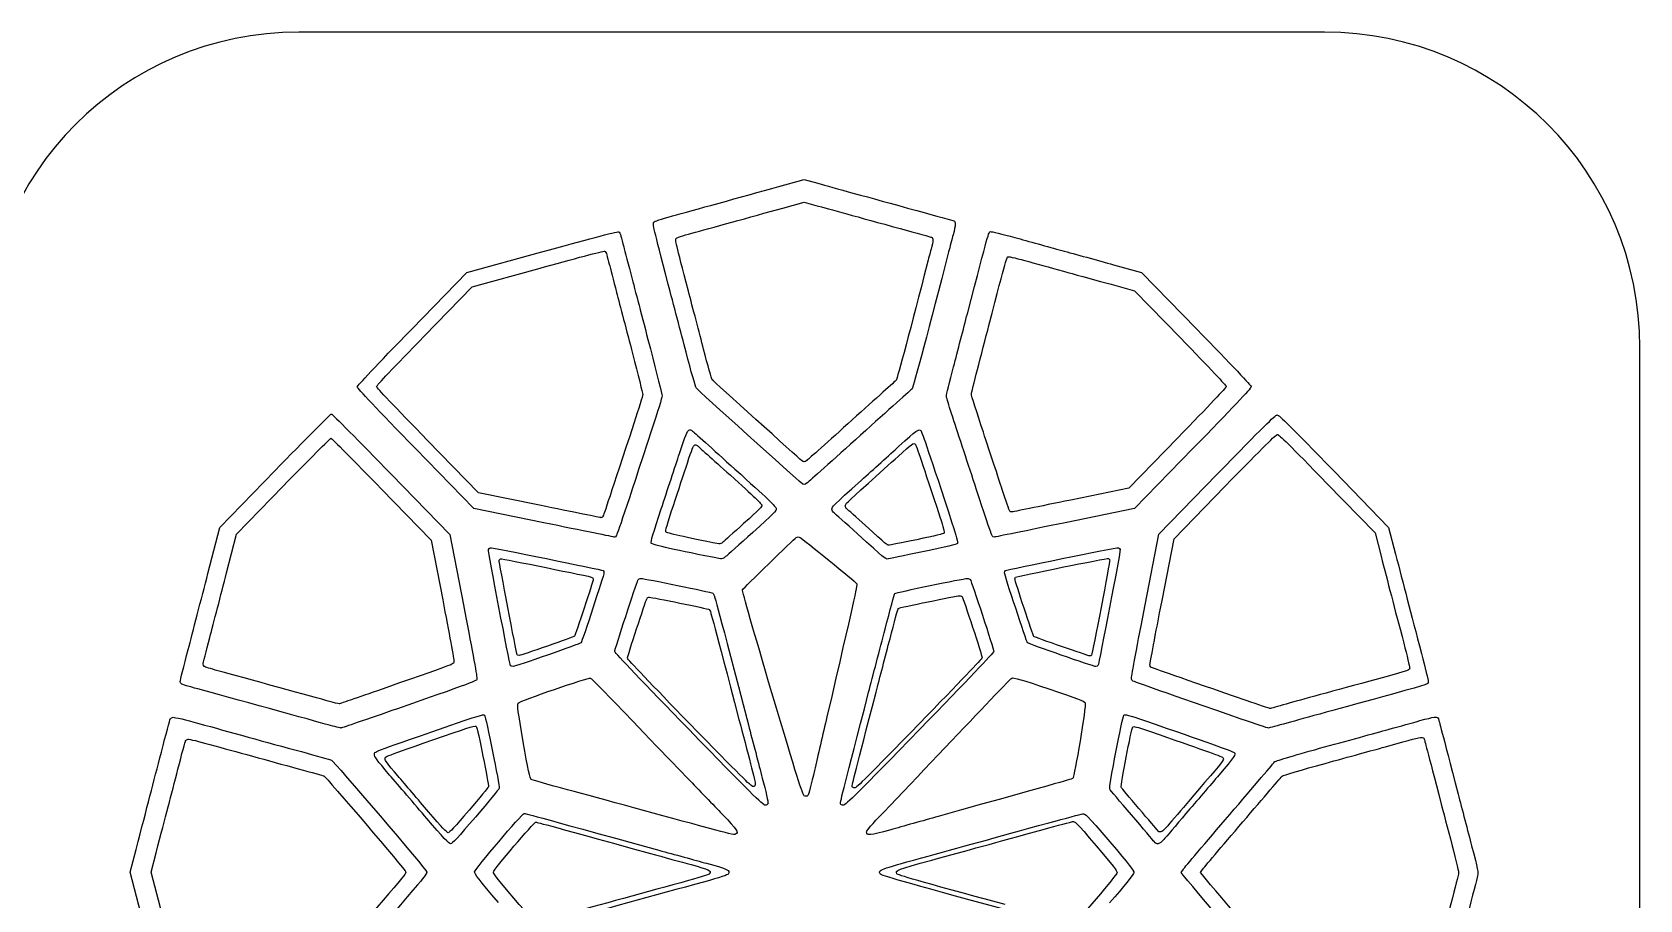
# Model space of a CAD drawing. Extents: x 0 to 3056, y 2 to 1701.
# Drawn here: x 2562 to 3056.4, y 1433.9 to 1700.7 of the extents above; entities that cross this region are included whole.
import ezdxf

# ---------------------------------------------------------------- set-up
doc = ezdxf.new("R2010")
doc.units = 0
doc.layers.add('K0102_Printing_Least_6', color=7, linetype='CONTINUOUS')

msp = doc.modelspace()

# ---------------------------------------------------------------- linework, layer by layer
at = {"layer": 'K0102_Printing_Least_6', "color": 1}
for points in [[(2959.449626, 1700.664957), (2644.011634, 1700.664957)], [(2792.84963, 1646.582959), (2799.46763, 1648.411959), (2803.03463, 1647.423959)], [(2678.855633, 1609.48496), (2695.706633, 1626.789959), (2718.757632, 1633.133959)], [(2893.821628, 1623.146959), (2901.047627, 1621.150959), (2915.139627, 1606.68396)], [(3056.421624, 1173.147971), (3056.421624, 1603.68896)], [(2719.390632, 1549.844961), (2697.878633, 1554.242961), (2679.941633, 1572.645961)], [(2914.231627, 1575.882961), (2899.235628, 1560.494961), (2881.421628, 1556.836961)], [(2800.31863, 1569.042961), (2800.31863, 1569.045961)], [(2621.824634, 1534.408962), (2624.912634, 1546.347961), (2639.233634, 1561.090961)], [(2669.476633, 1560.191961), (2684.714633, 1544.550961), (2688.272633, 1526.199962)], [(2909.482627, 1525.941962), (2913.184627, 1544.929961), (2928.784627, 1560.954961)], [(2960.290626, 1561.849961), (2974.985626, 1546.720961), (2976.844626, 1539.557962)], [(2603.721635, 1422.832964), (2598.599635, 1442.423964), (2600.165635, 1448.405964)], [(2921.901627, 1441.590964), (2921.329627, 1442.382964), (2921.907627, 1443.214964)]]:
    msp.add_lwpolyline(points, dxfattribs=at)
at = {"layer": 'K0102_Printing_Least_6', "color": 4}
for points in [[(2791.69593, 1653.215959), (2799.46493, 1655.363959), (2803.65293, 1654.203959)], [(2682.667933, 1607.31336), (2697.378933, 1622.421359), (2717.502932, 1627.960359)], [(2894.563028, 1629.176959), (2903.207027, 1626.789959), (2920.063027, 1609.48496)], [(2718.055932, 1555.246361), (2699.274933, 1559.086361), (2683.615933, 1575.152361)], [(2918.977027, 1572.641961), (2901.039027, 1554.234961), (2879.731028, 1549.859961)], [(2616.101935, 1534.297962), (2619.753935, 1548.414961), (2636.687934, 1565.848961)], [(2672.449933, 1564.785961), (2690.468933, 1546.289961), (2694.675933, 1524.590962)], [(2904.300827, 1524.664962), (2908.531827, 1546.367961), (2926.363827, 1564.684961)], [(2962.374826, 1565.707961), (2979.171826, 1548.414961), (2981.296825, 1540.227961)], [(2800.46493, 1562.176961), (2800.46493, 1562.180961)], [(2592.144935, 1442.430964), (2593.968935, 1449.398964)], [(2598.109935, 1419.613965), (2592.144935, 1442.430964)], [(2916.031927, 1441.473964), (2915.374927, 1442.383964), (2916.038927, 1443.340964)]]:
    msp.add_lwpolyline(points, dxfattribs=at)
at = {"layer": 'K0102_Printing_Least_6', "color": 1}
for points in [[(2760.031631, 1637.213959)], [(2678.855633, 1609.48496)], [(2852.706629, 1596.94296)], [(2944.990626, 1576.978961)], [(2759.229631, 1555.167961)], [(2842.458629, 1546.701961)], [(2705.639632, 1538.350962)], [(2864.231628, 1532.569962)], [(2848.024629, 1527.126962)], [(2616.670635, 1514.604962)], [(2745.082631, 1508.199962)], [(2688.566633, 1484.241963)], [(2900.494627, 1487.075963)], [(2990.101625, 1483.447963)], [(2872.976628, 1455.598964)]]:
    msp.add_lwpolyline(points, close=True, dxfattribs=at)
at = {"layer": 'K0102_Printing_Least_6', "color": 4}
for points in [[(2845.249929, 1638.395959)], [(2746.657931, 1601.89136)], [(2936.914027, 1591.60996)], [(2672.449933, 1564.785961)], [(2755.484831, 1554.137861)], [(2807.98093, 1554.043861)], [(2771.390831, 1528.234962)], [(2815.60783, 1531.124962)], [(2730.812932, 1512.949962)], [(2889.769928, 1505.926962)], [(2855.229929, 1493.829463)], [(2980.347825, 1497.203963)], [(2897.781928, 1490.668863)], [(2834.992829, 1486.371863)], [(2726.622732, 1467.788563)], [(2683.386933, 1458.961964)], [(2822.792929, 1441.898964)]]:
    msp.add_lwpolyline(points, close=True, dxfattribs=at)
at = {"layer": 'K0102_Printing_Least_6', "color": 1}
for points in [[(2644.011634, 1700.664957), (2590.288635, 1700.664957), (2547.038636, 1657.414959), (2547.038636, 1603.68896)], [(3056.421624, 1603.68896), (3056.421624, 1657.414959), (3013.171625, 1700.664957), (2959.449626, 1700.664957)], [(2764.942631, 1638.893959), (2770.192631, 1640.333959), (2782.92563, 1643.840959), (2792.84963, 1646.582959)], [(2803.03463, 1647.423959), (2807.13263, 1646.292959), (2815.71663, 1643.930959), (2828.964629, 1640.287959)], [(2718.757632, 1633.133959), (2731.437632, 1636.625959), (2742.035631, 1639.406959), (2742.312631, 1639.316959)], [(2742.312631, 1639.316959), (2742.617631, 1639.215959), (2742.933631, 1638.684959), (2743.109631, 1637.969959)], [(2743.109631, 1637.969959), (2743.273631, 1637.316959), (2743.656631, 1635.832959), (2743.960631, 1634.668959)], [(2763.855631, 1621.046959), (2759.898631, 1636.171959), (2759.759631, 1636.766959), (2760.031631, 1637.213959)], [(2760.031631, 1637.213959), (2760.195631, 1637.482959), (2761.855631, 1638.047959), (2764.942631, 1638.893959)], [(2828.964629, 1640.287959), (2834.052629, 1638.886959), (2838.396629, 1637.685959), (2838.623629, 1637.612959)], [(2838.623629, 1637.612959), (2839.192629, 1637.436959), (2839.148629, 1636.478959), (2838.462629, 1633.959959)], [(2743.960631, 1634.668959), (2744.265631, 1633.504959), (2745.425631, 1629.055959), (2746.538631, 1624.785959)], [(2838.462629, 1633.959959), (2838.150629, 1632.808959), (2837.618629, 1630.785959), (2837.279629, 1629.460959)], [(2856.250629, 1610.50896), (2861.801628, 1631.777959), (2861.726628, 1631.506959), (2862.144628, 1631.640959)], [(2862.144628, 1631.640959), (2862.369628, 1631.715959), (2865.220628, 1631.032959), (2868.482628, 1630.127959)], [(2837.279629, 1629.460959), (2832.444629, 1610.66096), (2827.946629, 1593.82296), (2827.710629, 1593.63296)], [(2868.482628, 1630.127959), (2871.745628, 1629.223959), (2877.152628, 1627.730959), (2880.503628, 1626.813959)], [(2880.503628, 1626.813959), (2883.854628, 1625.892959), (2889.846628, 1624.243959), (2893.821628, 1623.146959)], [(2746.538631, 1624.785959), (2747.652631, 1620.516959), (2750.179631, 1610.83696), (2752.152631, 1603.27396)], [(2768.522631, 1603.17796), (2767.235631, 1608.11196), (2765.136631, 1616.15296), (2763.855631, 1621.046959)], [(2662.003633, 1591.60996), (2662.003633, 1591.98496), (2667.769633, 1598.10296), (2678.855633, 1609.48496)], [(2852.706629, 1596.94296), (2853.722629, 1600.83196), (2855.315629, 1606.93596), (2856.250629, 1610.50896)], [(2752.152631, 1603.27396), (2754.128631, 1595.71196), (2755.746631, 1589.20796), (2755.746631, 1588.82496)], [(2771.160631, 1593.83196), (2770.997631, 1594.03796), (2769.810631, 1598.24096), (2768.522631, 1603.17796)], [(2915.139627, 1606.68396), (2924.403627, 1597.16896), (2929.226627, 1592.05396), (2929.226627, 1591.74096)], [(2850.854629, 1589.36396), (2850.854629, 1589.64496), (2851.687629, 1593.05396), (2852.706629, 1596.94296)], [(2798.61563, 1569.039961), (2797.55763, 1569.880961), (2771.500631, 1593.41696), (2771.160631, 1593.83196)], [(2827.710629, 1593.63296), (2827.547629, 1593.49996), (2821.475629, 1588.03696), (2814.22263, 1581.48896)], [(2679.941633, 1572.645961), (2668.124633, 1584.76696), (2662.003633, 1591.23896), (2662.003633, 1591.60996)], [(2755.746631, 1588.82496), (2755.746631, 1588.44196), (2754.335631, 1583.82896), (2752.609631, 1578.574961)], [(2854.551629, 1577.671961), (2852.517629, 1583.82196), (2850.854629, 1589.08596), (2850.854629, 1589.36396)], [(2929.226627, 1591.74096), (2929.226627, 1591.43096), (2924.109627, 1586.01996), (2914.231627, 1575.882961)], [(2752.609631, 1578.574961), (2744.585631, 1554.141961), (2741.906631, 1546.129961), (2741.656631, 1545.801961)], [(2814.22263, 1581.48896), (2806.96663, 1574.941961), (2800.71163, 1569.341961), (2800.31863, 1569.042961)], [(2860.331628, 1560.112961), (2859.182629, 1563.616961), (2856.582629, 1571.519961), (2854.551629, 1577.671961)], [(2639.233634, 1561.090961), (2647.111634, 1569.200961), (2653.709634, 1575.833961), (2653.897634, 1575.833961)], [(2653.897634, 1575.833961), (2654.085634, 1575.833961), (2661.098633, 1568.793961), (2669.476633, 1560.191961)], [(2763.534631, 1568.215961), (2764.930631, 1572.457961), (2765.368631, 1573.555961), (2765.734631, 1573.724961)], [(2765.734631, 1573.724961), (2766.067631, 1573.876961), (2766.286631, 1573.843961), (2766.559631, 1573.604961)], [(2766.559631, 1573.604961), (2766.760631, 1573.423961), (2771.300631, 1569.343961), (2776.640631, 1564.534961)], [(2828.301629, 1570.220961), (2832.663629, 1574.167961), (2833.146629, 1574.511961), (2833.611629, 1574.010961)], [(2833.611629, 1574.010961), (2833.872629, 1573.730961), (2835.847629, 1567.881961), (2841.148629, 1551.697961)], [(2928.784627, 1560.954961), (2941.125626, 1573.629961), (2944.511626, 1576.978961), (2944.990626, 1576.978961)], [(2944.990626, 1576.978961), (2945.465626, 1576.978961), (2948.663626, 1573.817961), (2960.290626, 1561.849961)], [(2759.229631, 1555.167961), (2760.639631, 1559.428961), (2762.574631, 1565.299961), (2763.534631, 1568.215961)], [(2800.31863, 1569.045961), (2799.44063, 1568.379961), (2799.44463, 1568.379961), (2798.61563, 1569.039961)], [(2819.21363, 1562.018961), (2822.000629, 1564.526961), (2826.089629, 1568.217961), (2828.301629, 1570.220961)], [(2776.640631, 1564.534961), (2784.21263, 1557.720961), (2786.36763, 1555.668961), (2786.41463, 1555.230961)], [(2812.08263, 1555.001961), (2812.08263, 1555.588961), (2812.23263, 1555.740961), (2819.21363, 1562.018961)], [(2862.640628, 1553.444961), (2862.516628, 1553.607961), (2861.477628, 1556.608961), (2860.331628, 1560.112961)], [(2756.868631, 1547.033961), (2756.718631, 1547.318961), (2757.318631, 1549.385961), (2759.229631, 1555.167961)], [(2786.41463, 1555.230961), (2786.46963, 1554.738961), (2785.76963, 1554.030961), (2780.83163, 1549.575961)], [(2812.59863, 1554.087961), (2812.31663, 1554.312961), (2812.08263, 1554.724961), (2812.08263, 1555.001961)], [(2818.27463, 1549.011961), (2815.43863, 1551.580961), (2812.88463, 1553.863961), (2812.59863, 1554.087961)], [(2863.238628, 1553.166961), (2863.032628, 1553.156961), (2862.761628, 1553.281961), (2862.640628, 1553.444961)], [(2881.421628, 1556.836961), (2871.627628, 1554.828961), (2863.444628, 1553.173961), (2863.238628, 1553.166961)], [(2741.144631, 1545.449961), (2741.011631, 1545.449961), (2731.222632, 1547.426961), (2719.390632, 1549.844961)], [(2780.83163, 1549.575961), (2777.726631, 1546.775961), (2774.849631, 1544.207961), (2774.438631, 1543.871961)], [(2825.470629, 1542.916961), (2825.043629, 1542.892961), (2824.864629, 1543.043961), (2818.27463, 1549.011961)], [(2841.148629, 1551.697961), (2842.261629, 1548.300961), (2842.612629, 1546.953961), (2842.458629, 1546.701961)], [(2741.656631, 1545.801961), (2741.507631, 1545.606961), (2741.277631, 1545.449961), (2741.144631, 1545.449961)], [(2773.217631, 1543.352961), (2762.815631, 1545.392961), (2757.045631, 1546.695961), (2756.868631, 1547.033961)], [(2774.438631, 1543.871961), (2773.960631, 1543.478961), (2773.522631, 1543.292961), (2773.217631, 1543.352961)], [(2834.038629, 1544.646961), (2829.522629, 1543.707961), (2825.667629, 1542.929961), (2825.470629, 1542.916961)], [(2842.458629, 1546.701961), (2842.307629, 1546.454961), (2839.874629, 1545.861961), (2834.038629, 1544.646961)], [(2711.197632, 1509.270962), (2710.952632, 1509.674962), (2705.528632, 1538.055962), (2705.639632, 1538.350962)], [(2705.639632, 1538.350962), (2705.699632, 1538.510962), (2705.887632, 1538.697962), (2706.058632, 1538.763962)], [(2706.058632, 1538.763962), (2706.376632, 1538.887962), (2733.886632, 1533.336962), (2734.325632, 1533.059962)], [(2864.463628, 1533.129962), (2864.895628, 1533.402962), (2892.666628, 1539.010962), (2892.980628, 1538.889962)], [(2893.412628, 1538.443962), (2893.534628, 1538.120962), (2888.070628, 1509.599962), (2887.804628, 1509.154962)], [(2892.980628, 1538.889962), (2893.153628, 1538.821962), (2893.345628, 1538.620962), (2893.412628, 1538.443962)], [(2976.844626, 1539.557962), (2978.854626, 1531.802962), (2980.946625, 1523.768962), (2983.813625, 1512.832962)], [(2616.670635, 1514.604962), (2617.807635, 1518.928962), (2620.122634, 1527.841962), (2621.824634, 1534.408962)], [(2734.325632, 1533.059962), (2734.456632, 1532.974962), (2734.563632, 1532.716962), (2734.563632, 1532.481962)], [(2864.231628, 1532.569962), (2864.231628, 1532.796962), (2864.334628, 1533.046962), (2864.463628, 1533.129962)], [(2734.563632, 1532.481962), (2734.563632, 1531.953962), (2729.078632, 1515.263962), (2728.815632, 1514.993962)], [(2870.052628, 1514.894962), (2869.815628, 1515.137962), (2864.231628, 1532.091962), (2864.231628, 1532.569962)], [(2688.272633, 1526.199962), (2690.232633, 1516.107962), (2691.797633, 1507.541962), (2691.754633, 1507.161962)], [(2745.082631, 1508.199962), (2745.082631, 1508.669962), (2750.639631, 1525.709962), (2751.046631, 1526.491962)], [(2751.046631, 1526.491962), (2751.199631, 1526.787962), (2751.525631, 1526.963962), (2751.917631, 1526.963962)], [(2751.917631, 1526.963962), (2752.695631, 1526.967962), (2769.850631, 1523.450962), (2770.290631, 1523.202962)], [(2770.290631, 1523.202962), (2770.587631, 1523.033962), (2771.724631, 1518.807962), (2779.392631, 1489.395963)], [(2825.833629, 1514.208962), (2827.144629, 1519.247962), (2828.286629, 1523.441962), (2828.373629, 1523.528962)], [(2828.373629, 1523.528962), (2828.575629, 1523.733962), (2846.365629, 1527.414962), (2847.186629, 1527.420962)], [(2847.186629, 1527.420962), (2847.524629, 1527.424962), (2847.898629, 1527.292962), (2848.024629, 1527.126962)], [(2848.024629, 1527.126962), (2848.355629, 1526.682962), (2854.158629, 1508.961962), (2854.152629, 1508.402962)], [(2905.785627, 1506.287962), (2905.785627, 1506.656962), (2907.449627, 1515.502962), (2909.482627, 1525.941962)], [(2614.609635, 1506.336962), (2614.609635, 1506.557962), (2615.537635, 1510.277962), (2616.670635, 1514.604962)], [(2728.815632, 1514.993962), (2728.710632, 1514.885962), (2724.954632, 1513.509962), (2720.466632, 1511.936962)], [(2821.543629, 1497.755963), (2822.589629, 1501.768962), (2824.523629, 1509.173962), (2825.833629, 1514.208962)], [(2887.259628, 1508.917962), (2886.794628, 1508.917962), (2870.289628, 1514.650962), (2870.052628, 1514.894962)], [(2983.813625, 1512.832962), (2984.814625, 1509.001962), (2985.634625, 1505.593962), (2985.634625, 1505.256962)], [(2711.819632, 1509.057962), (2711.549632, 1509.051962), (2711.270632, 1509.147962), (2711.197632, 1509.270962)], [(2720.466632, 1511.936962), (2715.980632, 1510.360962), (2712.090632, 1509.067962), (2711.819632, 1509.057962)], [(2764.062631, 1488.274963), (2752.656631, 1499.990963), (2745.082631, 1507.939962), (2745.082631, 1508.199962)], [(2854.152629, 1508.402962), (2854.149629, 1508.091962), (2847.421629, 1501.016962), (2834.868629, 1488.125963)], [(2887.804628, 1509.154962), (2887.727628, 1509.026962), (2887.480628, 1508.917962), (2887.259628, 1508.917962)], [(2614.900635, 1505.688962), (2614.742635, 1505.823962), (2614.609635, 1506.114962), (2614.609635, 1506.336962)], [(2619.145635, 1504.364962), (2616.972635, 1504.958962), (2615.062635, 1505.553962), (2614.900635, 1505.688962)], [(2653.085634, 1495.025963), (2650.088634, 1495.867963), (2626.739634, 1502.292962), (2619.145635, 1504.364962)], [(2691.754633, 1507.161962), (2691.665633, 1506.355962), (2693.462633, 1507.045962), (2671.104633, 1499.226963)], [(2906.051627, 1505.453962), (2905.904627, 1505.546962), (2905.785627, 1505.922962), (2905.785627, 1506.287962)], [(2935.322627, 1495.191963), (2915.757627, 1501.981962), (2906.290627, 1505.300962), (2906.051627, 1505.453962)], [(2985.634625, 1505.256962), (2985.634625, 1504.507962), (2986.317625, 1504.743962), (2976.014626, 1501.916962)], [(2671.104633, 1499.226963), (2663.239633, 1496.478963), (2656.649634, 1494.216963), (2656.453634, 1494.202963)], [(2976.014626, 1501.916962), (2961.449626, 1497.922963), (2952.396626, 1495.426963), (2947.636626, 1494.098963)], [(2656.453634, 1494.202963), (2656.263634, 1494.185963), (2654.746634, 1494.559963), (2653.085634, 1495.025963)], [(2814.21463, 1468.702963), (2814.08463, 1469.044963), (2815.28363, 1473.797963), (2821.543629, 1497.755963)], [(2942.659626, 1492.768963), (2942.498626, 1492.755963), (2939.197627, 1493.848963), (2935.322627, 1495.191963)], [(2947.636626, 1494.098963), (2945.055626, 1493.376963), (2942.817626, 1492.778963), (2942.659626, 1492.768963)], [(2783.65763, 1468.783963), (2783.14963, 1468.783963), (2779.773631, 1472.139963), (2764.062631, 1488.274963)], [(2779.392631, 1489.395963), (2780.47063, 1485.250963), (2782.07463, 1479.120963), (2782.95463, 1475.773963)], [(2834.868629, 1488.125963), (2819.03463, 1471.861963), (2815.47863, 1468.321963), (2814.97263, 1468.321963)], [(2609.221635, 1482.874963), (2609.328635, 1483.075963), (2609.680635, 1483.273963), (2610.009635, 1483.313963)], [(2610.009635, 1483.313963), (2610.338635, 1483.354963), (2613.356635, 1482.625963), (2616.714635, 1481.696963)], [(2670.606633, 1477.314963), (2670.677633, 1478.077963), (2669.356633, 1477.569963), (2688.566633, 1484.241963)], [(2688.566633, 1484.241963), (2697.164633, 1487.229963), (2698.317633, 1487.575963), (2698.608633, 1487.265963)], [(2698.608633, 1487.265963), (2698.944633, 1486.913963), (2702.482632, 1469.330963), (2702.346632, 1468.704963)], [(2896.908628, 1468.521963), (2896.672628, 1468.952963), (2900.088627, 1486.624963), (2900.494627, 1487.075963)], [(2900.494627, 1487.075963), (2900.765627, 1487.375963), (2901.432627, 1487.199963), (2905.912627, 1485.661963)], [(2905.912627, 1485.661963), (2920.788627, 1480.539963), (2927.905627, 1478.000963), (2928.191627, 1477.720963)], [(2985.167625, 1482.925963), (2988.988625, 1483.991963), (2989.911625, 1484.090963), (2990.101625, 1483.447963)], [(2990.101625, 1483.447963), (2990.224625, 1483.043963), (2990.933625, 1480.326963), (2995.369625, 1463.319963)], [(2606.867635, 1474.147963), (2608.054635, 1478.748963), (2609.114635, 1482.676963), (2609.221635, 1482.874963)], [(2616.714635, 1481.696963), (2624.723634, 1479.480963), (2634.486634, 1476.796963), (2643.826634, 1474.240963)], [(2959.655626, 1475.895963), (2966.818626, 1477.864963), (2974.723626, 1480.037963), (2977.220626, 1480.723963)], [(2977.220626, 1480.723963), (2979.720626, 1481.409963), (2983.296625, 1482.401963), (2985.167625, 1482.925963)], [(2600.165635, 1448.405964), (2603.207635, 1460.020963), (2604.730635, 1465.873963), (2606.867635, 1474.147963)], [(2643.826634, 1474.240963), (2647.982634, 1473.104963), (2651.561634, 1472.101963), (2651.778634, 1472.011963)], [(2674.473633, 1472.073963), (2671.120633, 1475.976963), (2670.558633, 1476.738963), (2670.606633, 1477.314963)], [(2782.95463, 1475.773963), (2783.83763, 1472.407963), (2784.48963, 1469.487963), (2784.41063, 1469.236963)], [(2928.191627, 1477.720963), (2928.699627, 1477.221963), (2928.352627, 1476.707963), (2924.364627, 1472.059963)], [(2946.390626, 1472.002963), (2946.519626, 1472.175963), (2952.489626, 1473.928963), (2959.655626, 1475.895963)], [(2651.778634, 1472.011963), (2652.358634, 1471.769963), (2676.990633, 1442.878964), (2676.990633, 1442.439964)], [(2683.920633, 1461.036963), (2680.883633, 1464.594963), (2676.632633, 1469.560963), (2674.473633, 1472.073963)], [(2702.346632, 1468.704963), (2702.308632, 1468.526963), (2699.620633, 1465.272963), (2696.376633, 1461.476963)], [(2784.41063, 1469.236963), (2784.31963, 1468.939963), (2784.06263, 1468.783963), (2783.65763, 1468.783963)], [(2814.97263, 1468.321963), (2814.62463, 1468.321963), (2814.29363, 1468.487963), (2814.21463, 1468.702963)], [(2902.368627, 1462.033963), (2899.466628, 1465.421963), (2897.007628, 1468.342963), (2896.908628, 1468.521963)], [(2924.364627, 1472.059963), (2922.339627, 1469.702963), (2918.610627, 1465.341963), (2916.075627, 1462.371963)], [(2934.320627, 1457.867964), (2940.827626, 1465.471963), (2946.257626, 1471.833963), (2946.390626, 1472.002963)], [(2689.963633, 1454.574964), (2689.568633, 1454.574964), (2688.114633, 1456.128964), (2683.920633, 1461.036963)], [(2696.376633, 1461.476963), (2691.888633, 1456.223964), (2690.353633, 1454.574964), (2689.963633, 1454.574964)], [(2908.060627, 1455.321964), (2907.834627, 1455.624964), (2905.273627, 1458.646964), (2902.368627, 1462.033963)], [(2916.075627, 1462.371963), (2913.543627, 1459.403964), (2911.026627, 1456.477964), (2910.484627, 1455.871964)], [(2995.369625, 1463.319963), (2996.364625, 1459.505964), (2997.994625, 1453.262964), (2998.993625, 1449.449964)], [(2703.860632, 1442.500964), (2703.953632, 1443.232964), (2716.332632, 1457.791964), (2716.862632, 1457.791964)], [(2716.862632, 1457.791964), (2717.304632, 1457.791964), (2717.813632, 1457.651964), (2752.179631, 1448.184964)], [(2838.745629, 1446.170964), (2849.408629, 1449.096964), (2858.025629, 1451.469964), (2872.976628, 1455.598964)], [(2872.976628, 1455.598964), (2877.458628, 1456.839964), (2881.492628, 1457.910964), (2881.940628, 1457.985964)], [(2881.940628, 1457.985964), (2882.750628, 1458.121964), (2882.774628, 1458.097964), (2889.256628, 1450.503964)], [(2910.484627, 1455.871964), (2909.367627, 1454.626964), (2908.696627, 1454.472964), (2908.060627, 1455.321964)], [(2921.907627, 1443.214964), (2922.227627, 1443.668964), (2927.813627, 1450.264964), (2934.320627, 1457.867964)], [(2889.256628, 1450.503964), (2894.409628, 1444.468964), (2895.741628, 1442.766964), (2895.684628, 1442.305964)], [(2998.993625, 1449.449964), (3000.677625, 1443.023964), (3000.789625, 1442.432964), (3000.554625, 1441.410964)], [(2752.179631, 1448.184964), (2756.042631, 1447.119964), (2761.662631, 1445.578964), (2764.664631, 1444.759964)], [(2764.664631, 1444.759964), (2770.315631, 1443.218964), (2770.884631, 1442.942964), (2770.360631, 1441.984964)], [(2827.937629, 1441.959964), (2827.385629, 1443.008964), (2827.774629, 1443.159964), (2838.745629, 1446.170964)], [(2675.752633, 1440.591964), (2674.776633, 1439.434964), (2652.808634, 1413.676965), (2652.231634, 1413.016965)], [(2676.990633, 1442.439964), (2676.990633, 1442.235964), (2676.432633, 1441.403964), (2675.752633, 1440.591964)], [(2710.153632, 1434.456964), (2705.002632, 1440.490964), (2703.801632, 1442.020964), (2703.860632, 1442.500964)], [(2763.852631, 1439.854964), (2751.582631, 1436.487964), (2735.427632, 1432.028964), (2726.535632, 1429.558964)], [(2770.360631, 1441.984964), (2770.208631, 1441.701964), (2768.248631, 1441.059964), (2763.852631, 1439.854964)], [(2861.222628, 1432.463964), (2833.982629, 1439.895964), (2828.144629, 1441.562964), (2827.937629, 1441.959964)], [(2895.684628, 1442.305964), (2895.636628, 1441.966964), (2892.968628, 1438.640964), (2889.185628, 1434.217964)], [(2946.576626, 1412.733965), (2946.068626, 1413.168965), (2922.628627, 1440.575964), (2921.901627, 1441.590964)], [(3000.554625, 1441.410964), (3000.412625, 1440.802964), (2999.169625, 1435.997964), (2997.787625, 1430.732964)], [(2717.021632, 1427.026964), (2716.649632, 1427.009964), (2714.914632, 1428.883964), (2710.153632, 1434.456964)], [(2889.185628, 1434.217964), (2885.655628, 1430.087964), (2882.618628, 1426.707964), (2882.441628, 1426.707964)]]:
    msp.add_open_spline(points, degree=3, dxfattribs=at)
at = {"layer": 'K0102_Printing_Least_6', "color": 4}
for points in [[(2758.929931, 1644.188959), (2765.093931, 1645.879959), (2780.04293, 1649.996959), (2791.69593, 1653.215959)], [(2803.65293, 1654.203959), (2808.46493, 1652.875959), (2818.54293, 1650.102959), (2834.097929, 1645.824959)], [(2757.652931, 1623.234959), (2753.007931, 1640.992959), (2752.843931, 1641.691959), (2753.163931, 1642.215959)], [(2753.163931, 1642.215959), (2753.355931, 1642.531959), (2755.304931, 1643.195959), (2758.929931, 1644.188959)], [(2834.097929, 1645.824959), (2840.070929, 1644.180959), (2845.171929, 1642.770959), (2845.437929, 1642.684959)], [(2845.437929, 1642.684959), (2846.105929, 1642.477959), (2846.054929, 1641.352959), (2845.249929, 1638.395959)], [(2845.249929, 1638.395959), (2844.882929, 1637.043959), (2844.257929, 1634.668959), (2843.859929, 1633.113959)], [(2849.622029, 1614.05996), (2856.262029, 1639.500959), (2856.172029, 1639.176959), (2856.672029, 1639.336959)], [(2856.672029, 1639.336959), (2856.942029, 1639.426959), (2860.352028, 1638.609959), (2864.254028, 1637.527959)], [(2864.254028, 1637.527959), (2868.157028, 1636.445959), (2874.625028, 1634.660959), (2878.633028, 1633.563959)], [(2717.502932, 1627.960359), (2728.572932, 1631.008359), (2737.824932, 1633.436359), (2738.066932, 1633.358359)], [(2738.066932, 1633.358359), (2738.333932, 1633.269359), (2738.608932, 1632.806359), (2738.762932, 1632.182359)], [(2738.762932, 1632.182359), (2738.905932, 1631.611359), (2739.240932, 1630.316359), (2739.505932, 1629.300359)], [(2843.859929, 1633.113959), (2838.183929, 1611.03996), (2832.902929, 1591.27096), (2832.624929, 1591.04796)], [(2878.633028, 1633.563959), (2882.641028, 1632.461959), (2889.809028, 1630.488959), (2894.563028, 1629.176959)], [(2739.505932, 1629.300359), (2739.772932, 1628.283359), (2740.784931, 1624.399359), (2741.756931, 1620.672359)], [(2763.132931, 1602.25496), (2761.621931, 1608.04796), (2759.156931, 1617.48896), (2757.652931, 1623.234959)], [(2741.756931, 1620.672359), (2742.728931, 1616.94536), (2744.935931, 1608.49436), (2746.657931, 1601.89136)], [(2845.383029, 1597.83296), (2846.598029, 1602.48496), (2848.504029, 1609.78596), (2849.622029, 1614.05996)], [(2667.954933, 1591.70836), (2667.954933, 1592.03536), (2672.988933, 1597.37736), (2682.667933, 1607.31336)], [(2920.063027, 1609.48496), (2931.145027, 1598.10296), (2936.914027, 1591.98496), (2936.914027, 1591.60996)], [(2746.657931, 1601.89136), (2748.382931, 1595.28936), (2749.795931, 1589.61136), (2749.795931, 1589.27736)], [(2766.230931, 1591.28196), (2766.038931, 1591.52396), (2764.644931, 1596.45796), (2763.132931, 1602.25496)], [(2843.168029, 1588.76696), (2843.168029, 1589.10296), (2844.164029, 1593.18096), (2845.383029, 1597.83296)], [(2683.615933, 1575.152361), (2673.298933, 1585.73436), (2667.954933, 1591.38436), (2667.954933, 1591.70836)], [(2749.795931, 1589.27736), (2749.795931, 1588.94236), (2748.563931, 1584.91536), (2747.056931, 1580.32836)], [(2798.46493, 1562.172961), (2797.22293, 1563.160961), (2766.628931, 1590.79396), (2766.230931, 1591.28196)], [(2832.624929, 1591.04796), (2832.433929, 1590.89196), (2825.304929, 1584.47796), (2816.78893, 1576.789961)], [(2847.590029, 1574.781961), (2845.157029, 1582.13796), (2843.168029, 1588.43496), (2843.168029, 1588.76696)], [(2936.914027, 1591.60996), (2936.914027, 1591.23896), (2930.793027, 1584.76696), (2918.977027, 1572.641961)], [(2636.687934, 1565.848961), (2646.003934, 1575.438961), (2653.804934, 1583.28196), (2654.027934, 1583.28196)], [(2654.027934, 1583.28196), (2654.249934, 1583.28196), (2662.542933, 1574.957961), (2672.449933, 1564.785961)], [(2926.363827, 1564.684961), (2940.468826, 1579.172961), (2944.339826, 1583.00096), (2944.886826, 1583.00096)], [(2944.886826, 1583.00096), (2945.429826, 1583.00096), (2949.085826, 1579.387961), (2962.374826, 1565.707961)], [(2747.056931, 1580.32836), (2740.051931, 1558.997361), (2737.712932, 1552.003361), (2737.494932, 1551.716361)], [(2761.089831, 1571.125861), (2762.906831, 1576.648861), (2763.476831, 1578.078861), (2763.953831, 1578.297861)], [(2763.953831, 1578.297861), (2764.386831, 1578.496861), (2764.671831, 1578.453861), (2765.027831, 1578.141861)], [(2765.027831, 1578.141861), (2765.288831, 1577.906861), (2771.199831, 1572.594861), (2778.152831, 1566.332861)], [(2828.574929, 1573.367861), (2834.113929, 1578.379861), (2834.726929, 1578.816861), (2835.316929, 1578.180861)], [(2835.316929, 1578.180861), (2835.648929, 1577.824861), (2838.156929, 1570.398861), (2844.886929, 1549.848861)], [(2816.78893, 1576.789961), (2808.26993, 1569.102961), (2800.92593, 1562.527961), (2800.46493, 1562.176961)], [(2817.03593, 1562.953861), (2820.574929, 1566.137861), (2825.765929, 1570.824861), (2828.574929, 1573.367861)], [(2854.504029, 1553.777961), (2853.129029, 1557.969961), (2850.020029, 1567.422961), (2847.590029, 1574.781961)], [(2755.484831, 1554.137861), (2757.320831, 1559.684861), (2759.839831, 1567.328861), (2761.089831, 1571.125861)], [(2778.152831, 1566.332861), (2788.01183, 1557.461861), (2790.81683, 1554.789861), (2790.87883, 1554.219861)], [(2807.98093, 1554.043861), (2807.98093, 1554.789861), (2808.17193, 1554.981861), (2817.03593, 1562.953861)], [(2800.46493, 1562.180961), (2799.43393, 1561.398961), (2799.43793, 1561.398961), (2798.46493, 1562.172961)], [(2737.047932, 1551.409361), (2736.930932, 1551.409361), (2728.385932, 1553.135361), (2718.055932, 1555.246361)], [(2752.410831, 1543.547861), (2752.214831, 1543.918861), (2752.996831, 1546.609861), (2755.484831, 1554.137861)], [(2790.87883, 1554.219861), (2790.94983, 1553.578861), (2790.03883, 1552.656861), (2783.60983, 1546.856861)], [(2808.63693, 1552.883861), (2808.27793, 1553.168861), (2807.98093, 1553.691861), (2807.98093, 1554.043861)], [(2815.84393, 1546.438861), (2812.24293, 1549.699861), (2808.99993, 1552.598861), (2808.63693, 1552.883861)], [(2857.266029, 1545.801961), (2857.118029, 1545.996961), (2855.875029, 1549.586961), (2854.504029, 1553.777961)], [(2737.494932, 1551.716361), (2737.364932, 1551.546361), (2737.163932, 1551.409361), (2737.047932, 1551.409361)], [(2844.886929, 1549.848861), (2846.300929, 1545.535861), (2846.746929, 1543.824861), (2846.550929, 1543.504861)], [(2879.731028, 1549.859961), (2868.016028, 1547.457961), (2858.227029, 1545.477961), (2857.981029, 1545.469961)], [(2773.695831, 1538.754862), (2760.152831, 1541.410861), (2752.640831, 1543.106861), (2752.410831, 1543.547861)], [(2783.60983, 1546.856861), (2779.566831, 1543.211861), (2775.820831, 1539.867862), (2775.285831, 1539.430862)], [(2780.49583, 1529.241962), (2780.75783, 1529.739962), (2796.14683, 1544.730961), (2797.01483, 1545.333961)], [(2797.01483, 1545.333961), (2797.34283, 1545.563961), (2797.78683, 1545.568961), (2798.20183, 1545.350961)], [(2798.20183, 1545.350961), (2799.02983, 1544.920961), (2815.27883, 1531.632962), (2815.60783, 1531.124962)], [(2824.980929, 1538.699862), (2824.437929, 1538.668862), (2824.210929, 1538.859862), (2815.84393, 1546.438861)], [(2846.550929, 1543.504861), (2846.359929, 1543.191861), (2843.269929, 1542.438861), (2835.859929, 1540.895861)], [(2857.981029, 1545.469961), (2857.735029, 1545.457961), (2857.411029, 1545.606961), (2857.266029, 1545.801961)], [(2709.156932, 1505.914962), (2708.855932, 1506.410962), (2702.187932, 1541.297961), (2702.324932, 1541.660961)], [(2702.324932, 1541.660961), (2702.398932, 1541.856961), (2702.628932, 1542.086961), (2702.839932, 1542.168961)], [(2702.839932, 1542.168961), (2703.230932, 1542.320961), (2737.046932, 1535.496962), (2737.585932, 1535.156962)], [(2775.285831, 1539.430862), (2774.663831, 1538.918862), (2774.093831, 1538.676862), (2773.695831, 1538.754862)], [(2835.859929, 1540.895861), (2830.124929, 1539.703862), (2825.230929, 1538.715862), (2824.980929, 1538.699862)], [(2861.320928, 1535.148962), (2861.847928, 1535.481962), (2895.695928, 1542.316961), (2896.078928, 1542.168961)], [(2896.605928, 1541.625961), (2896.753928, 1541.231961), (2890.093928, 1506.469962), (2889.769928, 1505.926962)], [(2896.078928, 1542.168961), (2896.288928, 1542.086961), (2896.523928, 1541.840961), (2896.605928, 1541.625961)], [(2981.296825, 1540.227961), (2983.593825, 1531.363962), (2985.984825, 1522.180962), (2989.261825, 1509.680962)], [(2610.007935, 1510.879962), (2611.351935, 1515.992962), (2614.089935, 1526.531962), (2616.101935, 1534.297962)], [(2737.878932, 1534.445962), (2737.878932, 1533.797962), (2731.136932, 1513.281962), (2730.812932, 1512.949962)], [(2737.585932, 1535.156962), (2737.746932, 1535.051962), (2737.878932, 1534.734962), (2737.878932, 1534.445962)], [(2748.324831, 1532.176962), (2748.507831, 1532.531962), (2748.898831, 1532.742962), (2749.367831, 1532.742962)], [(2749.367831, 1532.742962), (2750.300831, 1532.746962), (2770.863831, 1528.531962), (2771.390831, 1528.234962)], [(2827.328829, 1528.145862), (2827.566829, 1528.387862), (2848.558829, 1532.731862), (2849.527829, 1532.738862)], [(2849.527829, 1532.738862), (2849.925829, 1532.742862), (2850.367829, 1532.586862), (2850.515829, 1532.391862)], [(2861.038928, 1534.465962), (2861.038928, 1534.742962), (2861.163928, 1535.047962), (2861.320928, 1535.148962)], [(2868.132928, 1512.922962), (2867.843928, 1513.219962), (2861.038928, 1533.883962), (2861.038928, 1534.465962)], [(2741.175831, 1510.250962), (2741.175831, 1510.813962), (2747.835831, 1531.238962), (2748.324831, 1532.176962)], [(2771.390831, 1528.234962), (2771.746831, 1528.031962), (2773.109831, 1522.965962), (2782.30083, 1487.711963)], [(2789.54183, 1497.521963), (2783.96183, 1516.309962), (2780.35083, 1528.964962), (2780.49583, 1529.241962)], [(2815.60783, 1531.124962), (2815.82883, 1530.779962), (2814.68183, 1525.660962), (2806.43683, 1490.172963)], [(2824.331829, 1517.148862), (2825.878829, 1523.094862), (2827.226829, 1528.043862), (2827.328829, 1528.145862)], [(2850.515829, 1532.391862), (2850.906829, 1531.867862), (2857.753829, 1510.957862), (2857.746829, 1510.297862)], [(2694.675933, 1524.590962), (2696.992933, 1512.656962), (2698.843933, 1502.527962), (2698.792933, 1502.078962)], [(2900.074827, 1502.199962), (2900.074827, 1502.621962), (2901.976827, 1512.731962), (2904.300827, 1524.664962)], [(2730.812932, 1512.949962), (2730.683932, 1512.816962), (2726.066932, 1511.125962), (2720.550932, 1509.191962)], [(2819.26983, 1497.734863), (2820.503829, 1502.469862), (2822.785829, 1511.207862), (2824.331829, 1517.148862)], [(2889.105928, 1505.637962), (2888.538928, 1505.637962), (2868.421928, 1512.625962), (2868.132928, 1512.922962)], [(2607.570935, 1501.102962), (2607.570935, 1501.363962), (2608.667935, 1505.762962), (2610.007935, 1510.879962)], [(2720.550932, 1509.191962), (2715.035932, 1507.254962), (2710.253932, 1505.664962), (2709.921932, 1505.652962)], [(2763.925831, 1486.367963), (2750.253831, 1500.410962), (2741.175831, 1509.938962), (2741.175831, 1510.250962)], [(2857.746829, 1510.297862), (2857.742829, 1509.930862), (2849.804829, 1501.582862), (2834.992829, 1486.371863)], [(2989.261825, 1509.680962), (2990.406825, 1505.301962), (2991.343825, 1501.406962), (2991.343825, 1501.020962)], [(2709.921932, 1505.652962), (2709.589932, 1505.645962), (2709.246932, 1505.762962), (2709.156932, 1505.914962)], [(2889.769928, 1505.926962), (2889.675928, 1505.770962), (2889.374928, 1505.637962), (2889.105928, 1505.637962)], [(2607.913935, 1500.336962), (2607.726935, 1500.496962), (2607.570935, 1500.840962), (2607.570935, 1501.102962)], [(2612.933935, 1498.770963), (2610.363935, 1499.473963), (2608.105935, 1500.176962), (2607.913935, 1500.336962)], [(2653.066934, 1487.727963), (2649.523934, 1488.723963), (2621.913934, 1496.320963), (2612.933935, 1498.770963)], [(2698.792933, 1502.078962), (2698.687933, 1501.125962), (2700.812932, 1501.941962), (2674.374933, 1492.695963)], [(2711.487732, 1494.438563), (2712.019732, 1495.121563), (2733.238732, 1502.400562), (2733.773732, 1502.083562)], [(2733.773732, 1502.083562), (2734.219732, 1501.818562), (2734.649732, 1501.372562), (2763.667731, 1471.226563)], [(2855.229929, 1493.829463), (2859.383929, 1498.216463), (2863.004928, 1501.951462), (2863.271928, 1502.129462)], [(2863.271928, 1502.129462), (2863.635928, 1502.371462), (2866.513928, 1501.535462), (2874.674928, 1498.805463)], [(2874.674928, 1498.805463), (2883.504928, 1495.849463), (2885.639928, 1495.035463), (2885.869928, 1494.517463)], [(2900.378827, 1501.246962), (2900.210827, 1501.352962), (2900.074827, 1501.781962), (2900.074827, 1502.199962)], [(2933.835827, 1489.516963), (2911.472827, 1497.277963), (2900.652827, 1501.070962), (2900.378827, 1501.246962)], [(2991.343825, 1501.020962), (2991.343825, 1500.164962), (2992.124825, 1500.434962), (2980.347825, 1497.203963)], [(2713.020732, 1482.548563), (2711.435732, 1491.724563), (2711.140732, 1493.989563), (2711.487732, 1494.438563)], [(2799.48283, 1465.919963), (2798.94383, 1466.202963), (2797.22983, 1471.645963), (2789.54183, 1497.521963)], [(2810.62183, 1463.453863), (2810.46883, 1463.856863), (2811.88283, 1469.465863), (2819.26983, 1497.734863)], [(2823.906929, 1460.907463), (2834.216929, 1471.714463), (2847.775929, 1485.968463), (2855.229929, 1493.829463)], [(2885.869928, 1494.517463), (2886.218928, 1493.724463), (2882.565928, 1471.591463), (2882.032928, 1471.271463)], [(2980.347825, 1497.203963), (2963.699826, 1492.637963), (2953.351826, 1489.785963), (2947.910826, 1488.266963)], [(2601.773935, 1479.379963), (2603.156935, 1484.738963), (2604.390935, 1489.313963), (2604.515935, 1489.543963)], [(2604.515935, 1489.543963), (2604.640935, 1489.777963), (2605.050935, 1490.008963), (2605.433935, 1490.055963)], [(2605.433935, 1490.055963), (2605.816935, 1490.102963), (2609.331935, 1489.254963), (2613.242935, 1488.172963)], [(2613.242935, 1488.172963), (2622.570934, 1485.590963), (2633.941934, 1482.465963), (2644.820934, 1479.488963)], [(2674.374933, 1492.695963), (2665.074933, 1489.445963), (2657.281934, 1486.770963), (2657.050934, 1486.754963)], [(2689.003933, 1487.016963), (2699.398933, 1490.629963), (2700.792932, 1491.047963), (2701.144932, 1490.672963)], [(2701.144932, 1490.672963), (2701.550932, 1490.246963), (2705.828932, 1468.988963), (2705.663932, 1468.231963)], [(2806.43683, 1490.172963), (2805.27283, 1485.172963), (2803.56083, 1477.773963), (2802.63083, 1473.730963)], [(2893.394928, 1467.969863), (2893.105928, 1468.496863), (2897.285928, 1490.117863), (2897.781928, 1490.668863)], [(2897.781928, 1490.668863), (2898.113928, 1491.035863), (2898.929928, 1490.820863), (2904.410927, 1488.938863)], [(2904.410927, 1488.938863), (2922.609927, 1482.672863), (2931.316927, 1479.566863), (2931.667927, 1479.223863)], [(2942.222826, 1486.746963), (2942.038826, 1486.731963), (2938.265827, 1487.981963), (2933.835827, 1489.516963)], [(2947.910826, 1488.266963), (2944.960826, 1487.441963), (2942.402826, 1486.758963), (2942.222826, 1486.746963)], [(2979.660926, 1486.484963), (2982.535925, 1487.273963), (2986.648925, 1488.414963), (2988.800925, 1489.016963)], [(2988.800925, 1489.016963), (2993.195925, 1490.242963), (2994.257925, 1490.356963), (2994.476925, 1489.617963)], [(2994.476925, 1489.617963), (2994.617925, 1489.152963), (2995.433925, 1486.027963), (3000.535925, 1466.465963)], [(2657.050934, 1486.754963), (2656.824934, 1486.734963), (2655.031934, 1487.176963), (2653.066934, 1487.727963)], [(2667.288933, 1478.641963), (2667.374933, 1479.563963), (2665.777933, 1478.949963), (2689.003933, 1487.016963)], [(2787.41383, 1463.004963), (2786.80483, 1463.004963), (2782.75783, 1467.027963), (2763.925831, 1486.367963)], [(2782.30083, 1487.711963), (2783.59383, 1482.742963), (2785.51583, 1475.395963), (2786.57083, 1471.383963)], [(2834.992829, 1486.371863), (2816.30883, 1467.180863), (2812.11383, 1463.004863), (2811.51583, 1463.004863)], [(2959.456926, 1480.930963), (2967.695926, 1483.195963), (2976.788926, 1485.695963), (2979.660926, 1486.484963)], [(2593.968935, 1449.398964), (2597.511935, 1462.926963), (2599.285935, 1469.742963), (2601.773935, 1479.379963)], [(2644.820934, 1479.488963), (2649.660934, 1478.164963), (2653.828934, 1476.996963), (2654.081934, 1476.891963)], [(2671.964933, 1472.305963), (2667.910933, 1477.023963), (2667.230933, 1477.945963), (2667.288933, 1478.641963)], [(2715.501732, 1470.933563), (2715.115732, 1471.138563), (2714.487732, 1474.069563), (2713.020732, 1482.548563)], [(2931.667927, 1479.223863), (2932.288927, 1478.613863), (2931.863927, 1477.984863), (2926.984927, 1472.297863)], [(2944.199926, 1476.453963), (2944.347926, 1476.652963), (2951.214926, 1478.668963), (2959.456926, 1480.930963)], [(2654.081934, 1476.891963), (2654.757934, 1476.609963), (2683.445933, 1442.961964), (2683.445933, 1442.449964)], [(2802.63083, 1473.730963), (2801.69183, 1469.666963), (2800.75883, 1466.203963), (2800.53483, 1465.980963)], [(2930.316927, 1460.195963), (2937.800927, 1468.941963), (2944.046926, 1476.258963), (2944.199926, 1476.453963)], [(2683.386933, 1458.961964), (2679.714933, 1463.262963), (2674.574933, 1469.266963), (2671.964933, 1472.305963)], [(2726.622732, 1467.788563), (2720.790732, 1469.365563), (2715.784732, 1470.782563), (2715.501732, 1470.933563)], [(2763.667731, 1471.226563), (2766.929731, 1467.836563), (2771.679731, 1462.913563), (2774.219731, 1460.288563)], [(2786.57083, 1471.383963), (2787.62883, 1467.348963), (2788.41083, 1463.848963), (2788.31683, 1463.547963)], [(2882.032928, 1471.271463), (2881.587928, 1471.003463), (2880.990928, 1470.836463), (2840.688929, 1459.584464)], [(2926.984927, 1472.297863), (2924.507927, 1469.414863), (2919.945927, 1464.078863), (2916.843927, 1460.445863)], [(2705.663932, 1468.231963), (2705.617932, 1468.016963), (2702.367932, 1464.082963), (2698.445933, 1459.492964)], [(2770.460731, 1455.823564), (2756.057731, 1459.775564), (2737.078732, 1464.954563), (2726.622732, 1467.788563)], [(2788.31683, 1463.547963), (2788.20683, 1463.191963), (2787.89883, 1463.004963), (2787.41383, 1463.004963)], [(2800.53483, 1465.980963), (2800.27283, 1465.716963), (2799.91283, 1465.694963), (2799.48283, 1465.919963)], [(2811.51583, 1463.004863), (2811.10583, 1463.004863), (2810.71483, 1463.199863), (2810.62183, 1463.453863)], [(2900.074927, 1460.031863), (2896.523928, 1464.176863), (2893.515928, 1467.750863), (2893.394928, 1467.969863)], [(3000.535925, 1466.465963), (3001.679925, 1462.078963), (3003.554925, 1454.898964), (3004.703925, 1450.512964)], [(2690.691933, 1451.148964), (2690.214933, 1451.148964), (2688.456933, 1453.027964), (2683.386933, 1458.961964)], [(2698.445933, 1459.492964), (2693.019933, 1453.141964), (2691.163933, 1451.148964), (2690.691933, 1451.148964)], [(2698.066733, 1442.516964), (2698.175733, 1443.375964), (2712.706732, 1460.465963), (2713.328732, 1460.465963)], [(2713.328732, 1460.465963), (2713.847732, 1460.465963), (2714.445732, 1460.301963), (2754.785731, 1449.188964)], [(2774.219731, 1460.288563), (2778.999731, 1455.347564), (2779.408731, 1454.728564), (2778.306731, 1454.074564)], [(2818.64693, 1454.829464), (2818.62893, 1455.206464), (2820.212929, 1457.037464), (2823.906929, 1460.907463)], [(2840.688929, 1459.584464), (2836.157929, 1458.319464), (2829.571929, 1456.472464), (2826.055929, 1455.481464)], [(2874.687928, 1457.613964), (2879.851928, 1459.043964), (2884.499928, 1460.277963), (2885.015928, 1460.363963)], [(2885.015928, 1460.363963), (2885.949928, 1460.520963), (2885.976928, 1460.492963), (2893.445928, 1451.742964)], [(2907.038927, 1451.820864), (2906.761927, 1452.191864), (2903.628927, 1455.887864), (2900.074927, 1460.031863)], [(2916.843927, 1460.445863), (2913.746927, 1456.813864), (2910.667927, 1453.234864), (2910.003927, 1452.492864)], [(2916.038927, 1443.340964), (2916.406927, 1443.863964), (2922.831927, 1451.449964), (2930.316927, 1460.195963)], [(2778.306731, 1454.074564), (2777.983731, 1453.879564), (2775.619731, 1454.405564), (2770.460731, 1455.823564)], [(2826.055929, 1455.481464), (2819.43893, 1453.615464), (2818.69993, 1453.548464), (2818.64693, 1454.829464)], [(2835.246929, 1446.750964), (2847.531929, 1450.121964), (2857.460929, 1452.856964), (2874.687928, 1457.613964)], [(2754.785731, 1449.188964), (2759.320731, 1447.938964), (2765.917731, 1446.129964), (2769.441731, 1445.168964)], [(2893.445928, 1451.742964), (2899.382928, 1444.789964), (2900.917927, 1442.828964), (2900.851927, 1442.297964)], [(2910.003927, 1452.492864), (2908.636927, 1450.969864), (2907.816927, 1450.781864), (2907.038927, 1451.820864)], [(3004.703925, 1450.512964), (3006.640925, 1443.121964), (3006.769925, 1442.441964), (3006.499925, 1441.266964)], [(2769.441731, 1445.168964), (2776.074731, 1443.359964), (2776.742731, 1443.035964), (2776.128731, 1441.910964)], [(2822.792929, 1441.898964), (2822.156929, 1443.106964), (2822.605929, 1443.281964), (2835.246929, 1446.750964)], [(2682.003933, 1440.297964), (2680.867933, 1438.949964), (2655.281934, 1408.949965), (2654.609934, 1408.180965)], [(2683.445933, 1442.449964), (2683.445933, 1442.211964), (2682.796933, 1441.242964), (2682.003933, 1440.297964)], [(2705.453732, 1433.074964), (2699.406733, 1440.156964), (2697.996733, 1441.953964), (2698.066733, 1442.516964)], [(2768.488731, 1439.410964), (2754.085731, 1435.457964), (2735.121732, 1430.223964), (2724.683732, 1427.324964)], [(2776.128731, 1441.910964), (2775.949731, 1441.578964), (2773.648731, 1440.824964), (2768.488731, 1439.410964)], [(2861.144928, 1430.957964), (2829.757929, 1439.520964), (2823.031929, 1441.441964), (2822.792929, 1441.898964)], [(2900.851927, 1442.297964), (2900.796927, 1441.906964), (2897.722928, 1438.074964), (2893.363928, 1432.977964)], [(2944.413926, 1408.281965), (2943.828926, 1408.781965), (2916.867927, 1440.305964), (2916.031927, 1441.473964)], [(3006.499925, 1441.266964), (3006.335925, 1440.566964), (3004.906925, 1435.039964), (3003.316925, 1428.984964)]]:
    msp.add_open_spline(points, degree=3, dxfattribs=at)

doc.saveas('drawing.dxf')
